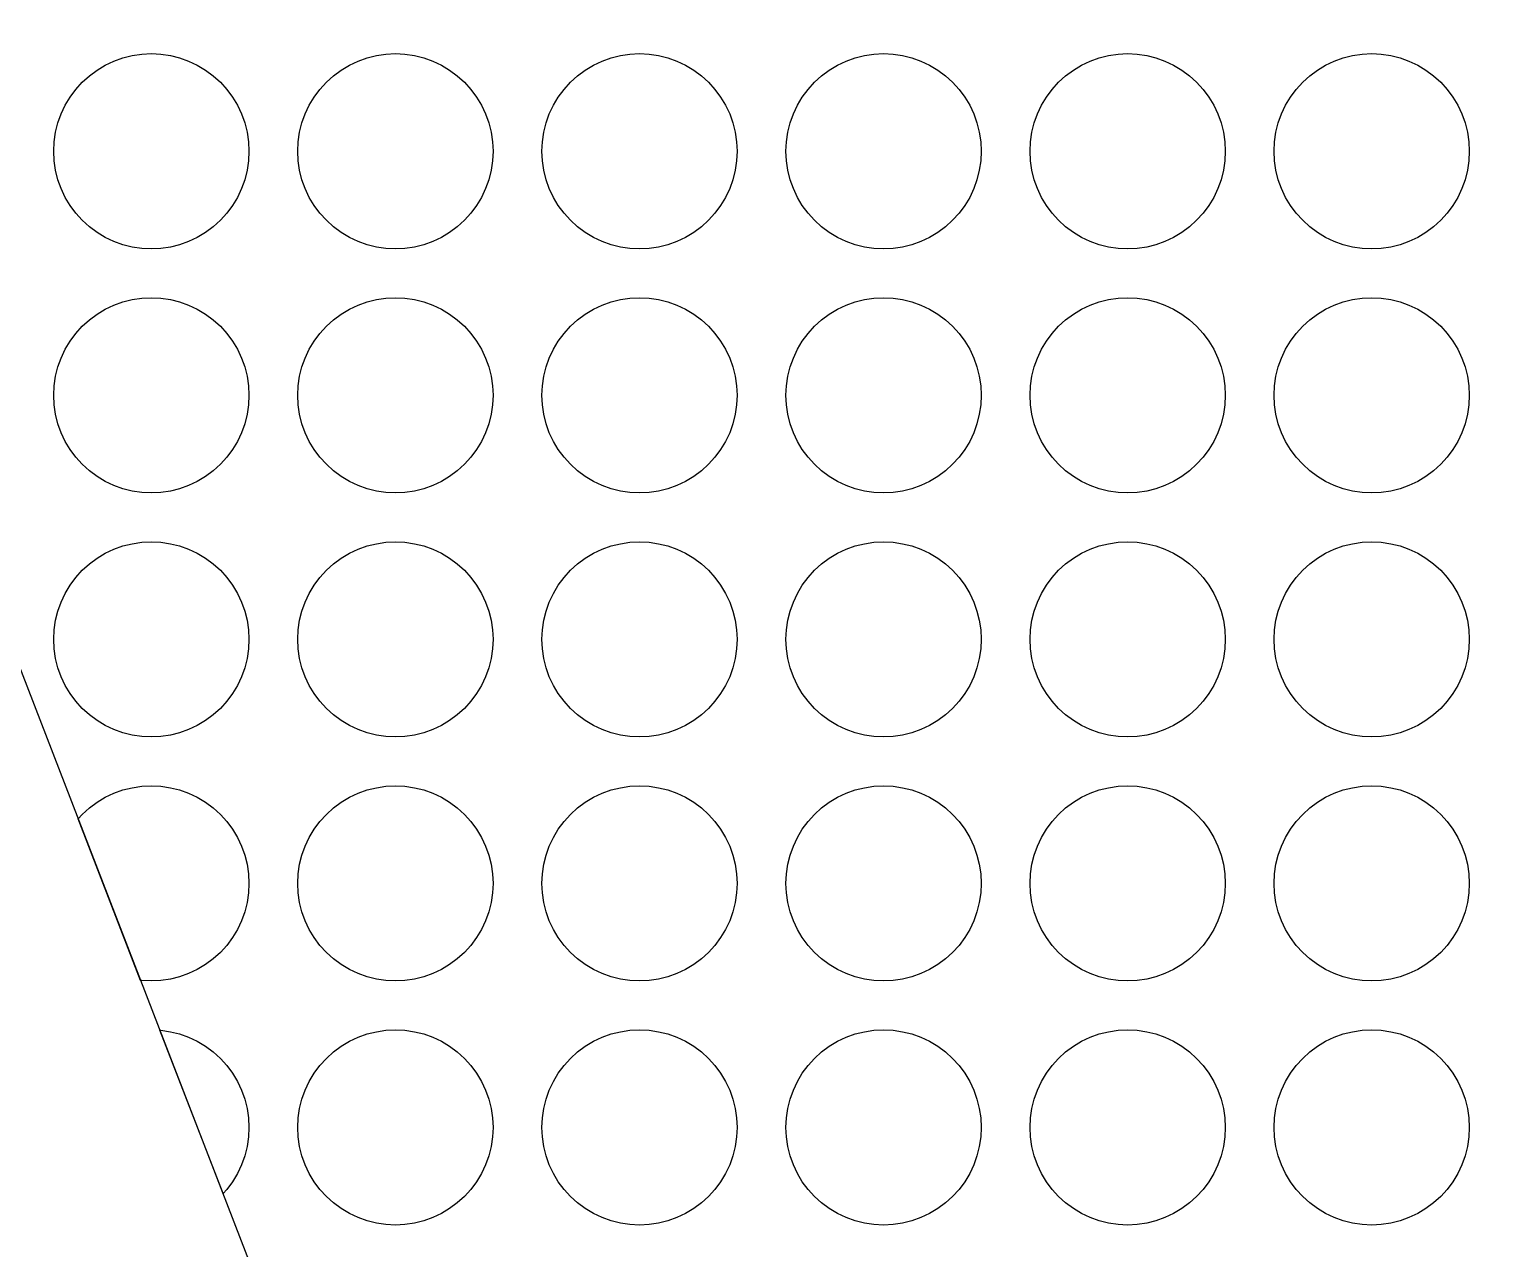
# Model space of a CAD drawing. Header units: millimetres. Extents: x -41 to 93, y -13 to 82.
# Drawn here: x 48.07 to 63.07, y -1.54 to 10.95 of the extents above; entities that cross this region are included whole.
import ezdxf

# ---------------------------------------------------------------- set-up
doc = ezdxf.new("R2010")
doc.units = ezdxf.units.MM
doc.layers.add('background', color=7, linetype='Continuous')
doc.layers.add('outline_2', color=3, linetype='Continuous')

msp = doc.modelspace()

# ---------------------------------------------------------------- linework, layer by layer
at = {"layer": 'background'}
for points in [[(50.319, 9.698), (50.314, 9.6), (50.3, 9.503), (50.276, 9.407), (50.243, 9.315), (50.201, 9.226), (50.15, 9.142), (50.092, 9.063), (50.026, 8.991), (49.953, 8.925), (49.874, 8.866), (49.79, 8.816), (49.701, 8.774), (49.609, 8.741), (49.514, 8.717), (49.417, 8.702), (49.319, 8.698), (49.221, 8.702), (49.124, 8.717), (49.028, 8.741), (48.936, 8.774), (48.847, 8.816), (48.763, 8.866), (48.684, 8.925), (48.612, 8.991), (48.546, 9.063), (48.487, 9.142), (48.437, 9.226), (48.395, 9.315), (48.362, 9.407), (48.338, 9.503), (48.324, 9.6), (48.319, 9.698), (48.324, 9.796), (48.338, 9.893), (48.362, 9.988), (48.395, 10.08), (48.437, 10.169), (48.487, 10.253), (48.546, 10.332), (48.612, 10.405), (48.684, 10.471), (48.763, 10.529), (48.847, 10.58), (48.936, 10.621), (49.028, 10.655), (49.124, 10.678), (49.221, 10.693), (49.319, 10.698), (49.417, 10.693), (49.514, 10.678), (49.609, 10.655), (49.701, 10.621), (49.79, 10.58), (49.874, 10.529), (49.953, 10.471), (50.026, 10.405), (50.092, 10.332), (50.15, 10.253), (50.201, 10.169), (50.243, 10.08), (50.276, 9.988), (50.3, 9.893), (50.314, 9.796)], [(52.819, 9.698), (52.814, 9.6), (52.8, 9.503), (52.776, 9.407), (52.743, 9.315), (52.701, 9.226), (52.65, 9.142), (52.592, 9.063), (52.526, 8.991), (52.453, 8.925), (52.374, 8.866), (52.29, 8.816), (52.201, 8.774), (52.109, 8.741), (52.014, 8.717), (51.917, 8.702), (51.819, 8.698), (51.721, 8.702), (51.624, 8.717), (51.528, 8.741), (51.436, 8.774), (51.347, 8.816), (51.263, 8.866), (51.184, 8.925), (51.112, 8.991), (51.046, 9.063), (50.987, 9.142), (50.937, 9.226), (50.895, 9.315), (50.862, 9.407), (50.838, 9.503), (50.824, 9.6), (50.819, 9.698), (50.824, 9.796), (50.838, 9.893), (50.862, 9.988), (50.895, 10.08), (50.937, 10.169), (50.987, 10.253), (51.046, 10.332), (51.112, 10.405), (51.184, 10.471), (51.263, 10.529), (51.347, 10.58), (51.436, 10.621), (51.528, 10.655), (51.624, 10.678), (51.721, 10.693), (51.819, 10.698), (51.917, 10.693), (52.014, 10.678), (52.109, 10.655), (52.201, 10.621), (52.29, 10.58), (52.374, 10.529), (52.453, 10.471), (52.526, 10.405), (52.592, 10.332), (52.65, 10.253), (52.701, 10.169), (52.743, 10.08), (52.776, 9.988), (52.8, 9.893), (52.814, 9.796)], [(55.319, 9.698), (55.314, 9.6), (55.3, 9.503), (55.276, 9.407), (55.243, 9.315), (55.201, 9.226), (55.15, 9.142), (55.092, 9.063), (55.026, 8.991), (54.953, 8.925), (54.874, 8.866), (54.79, 8.816), (54.701, 8.774), (54.609, 8.741), (54.514, 8.717), (54.417, 8.702), (54.319, 8.698), (54.221, 8.702), (54.124, 8.717), (54.028, 8.741), (53.936, 8.774), (53.847, 8.816), (53.763, 8.866), (53.684, 8.925), (53.612, 8.991), (53.546, 9.063), (53.487, 9.142), (53.437, 9.226), (53.395, 9.315), (53.362, 9.407), (53.338, 9.503), (53.324, 9.6), (53.319, 9.698), (53.324, 9.796), (53.338, 9.893), (53.362, 9.988), (53.395, 10.08), (53.437, 10.169), (53.487, 10.253), (53.546, 10.332), (53.612, 10.405), (53.684, 10.471), (53.763, 10.529), (53.847, 10.58), (53.936, 10.621), (54.028, 10.655), (54.124, 10.678), (54.221, 10.693), (54.319, 10.698), (54.417, 10.693), (54.514, 10.678), (54.609, 10.655), (54.701, 10.621), (54.79, 10.58), (54.874, 10.529), (54.953, 10.471), (55.026, 10.405), (55.092, 10.332), (55.15, 10.253), (55.201, 10.169), (55.243, 10.08), (55.276, 9.988), (55.3, 9.893), (55.314, 9.796)], [(57.819, 9.698), (57.814, 9.6), (57.8, 9.503), (57.776, 9.407), (57.743, 9.315), (57.701, 9.226), (57.65, 9.142), (57.592, 9.063), (57.526, 8.991), (57.453, 8.925), (57.374, 8.866), (57.29, 8.816), (57.201, 8.774), (57.109, 8.741), (57.014, 8.717), (56.917, 8.702), (56.819, 8.698), (56.721, 8.702), (56.624, 8.717), (56.528, 8.741), (56.436, 8.774), (56.347, 8.816), (56.263, 8.866), (56.184, 8.925), (56.112, 8.991), (56.046, 9.063), (55.987, 9.142), (55.937, 9.226), (55.895, 9.315), (55.862, 9.407), (55.838, 9.503), (55.824, 9.6), (55.819, 9.698), (55.824, 9.796), (55.838, 9.893), (55.862, 9.988), (55.895, 10.08), (55.937, 10.169), (55.987, 10.253), (56.046, 10.332), (56.112, 10.405), (56.184, 10.471), (56.263, 10.529), (56.347, 10.58), (56.436, 10.621), (56.528, 10.655), (56.624, 10.678), (56.721, 10.693), (56.819, 10.698), (56.917, 10.693), (57.014, 10.678), (57.109, 10.655), (57.201, 10.621), (57.29, 10.58), (57.374, 10.529), (57.453, 10.471), (57.526, 10.405), (57.592, 10.332), (57.65, 10.253), (57.701, 10.169), (57.743, 10.08), (57.776, 9.988), (57.8, 9.893), (57.814, 9.796)], [(60.319, 9.698), (60.314, 9.6), (60.3, 9.503), (60.276, 9.407), (60.243, 9.315), (60.201, 9.226), (60.15, 9.142), (60.092, 9.063), (60.026, 8.991), (59.953, 8.925), (59.874, 8.866), (59.79, 8.816), (59.701, 8.774), (59.609, 8.741), (59.514, 8.717), (59.417, 8.702), (59.319, 8.698), (59.221, 8.702), (59.124, 8.717), (59.028, 8.741), (58.936, 8.774), (58.847, 8.816), (58.763, 8.866), (58.684, 8.925), (58.612, 8.991), (58.546, 9.063), (58.487, 9.142), (58.437, 9.226), (58.395, 9.315), (58.362, 9.407), (58.338, 9.503), (58.324, 9.6), (58.319, 9.698), (58.324, 9.796), (58.338, 9.893), (58.362, 9.988), (58.395, 10.08), (58.437, 10.169), (58.487, 10.253), (58.546, 10.332), (58.612, 10.405), (58.684, 10.471), (58.763, 10.529), (58.847, 10.58), (58.936, 10.621), (59.028, 10.655), (59.124, 10.678), (59.221, 10.693), (59.319, 10.698), (59.417, 10.693), (59.514, 10.678), (59.609, 10.655), (59.701, 10.621), (59.79, 10.58), (59.874, 10.529), (59.953, 10.471), (60.026, 10.405), (60.092, 10.332), (60.15, 10.253), (60.201, 10.169), (60.243, 10.08), (60.276, 9.988), (60.3, 9.893), (60.314, 9.796)], [(62.819, 9.698), (62.814, 9.6), (62.8, 9.503), (62.776, 9.407), (62.743, 9.315), (62.701, 9.226), (62.65, 9.142), (62.592, 9.063), (62.526, 8.991), (62.453, 8.925), (62.374, 8.866), (62.29, 8.816), (62.201, 8.774), (62.109, 8.741), (62.014, 8.717), (61.917, 8.702), (61.819, 8.698), (61.721, 8.702), (61.624, 8.717), (61.528, 8.741), (61.436, 8.774), (61.347, 8.816), (61.263, 8.866), (61.184, 8.925), (61.112, 8.991), (61.046, 9.063), (60.987, 9.142), (60.937, 9.226), (60.895, 9.315), (60.862, 9.407), (60.838, 9.503), (60.824, 9.6), (60.819, 9.698), (60.824, 9.796), (60.838, 9.893), (60.862, 9.988), (60.895, 10.08), (60.937, 10.169), (60.987, 10.253), (61.046, 10.332), (61.112, 10.405), (61.184, 10.471), (61.263, 10.529), (61.347, 10.58), (61.436, 10.621), (61.528, 10.655), (61.624, 10.678), (61.721, 10.693), (61.819, 10.698), (61.917, 10.693), (62.014, 10.678), (62.109, 10.655), (62.201, 10.621), (62.29, 10.58), (62.374, 10.529), (62.453, 10.471), (62.526, 10.405), (62.592, 10.332), (62.65, 10.253), (62.701, 10.169), (62.743, 10.08), (62.776, 9.988), (62.8, 9.893), (62.814, 9.796)], [(50.319, 7.198), (50.314, 7.1), (50.3, 7.003), (50.276, 6.907), (50.243, 6.815), (50.201, 6.726), (50.15, 6.642), (50.092, 6.563), (50.026, 6.491), (49.953, 6.425), (49.874, 6.366), (49.79, 6.316), (49.701, 6.274), (49.609, 6.241), (49.514, 6.217), (49.417, 6.202), (49.319, 6.198), (49.221, 6.202), (49.124, 6.217), (49.028, 6.241), (48.936, 6.274), (48.847, 6.316), (48.763, 6.366), (48.684, 6.425), (48.612, 6.491), (48.546, 6.563), (48.487, 6.642), (48.437, 6.726), (48.395, 6.815), (48.362, 6.907), (48.338, 7.003), (48.324, 7.1), (48.319, 7.198), (48.324, 7.296), (48.338, 7.393), (48.362, 7.488), (48.395, 7.58), (48.437, 7.669), (48.487, 7.753), (48.546, 7.832), (48.612, 7.905), (48.684, 7.971), (48.763, 8.029), (48.847, 8.08), (48.936, 8.121), (49.028, 8.155), (49.124, 8.178), (49.221, 8.193), (49.319, 8.198), (49.417, 8.193), (49.514, 8.178), (49.609, 8.155), (49.701, 8.121), (49.79, 8.08), (49.874, 8.029), (49.953, 7.971), (50.026, 7.905), (50.092, 7.832), (50.15, 7.753), (50.201, 7.669), (50.243, 7.58), (50.276, 7.488), (50.3, 7.393), (50.314, 7.296)], [(52.819, 7.198), (52.814, 7.1), (52.8, 7.003), (52.776, 6.907), (52.743, 6.815), (52.701, 6.726), (52.65, 6.642), (52.592, 6.563), (52.526, 6.491), (52.453, 6.425), (52.374, 6.366), (52.29, 6.316), (52.201, 6.274), (52.109, 6.241), (52.014, 6.217), (51.917, 6.202), (51.819, 6.198), (51.721, 6.202), (51.624, 6.217), (51.528, 6.241), (51.436, 6.274), (51.347, 6.316), (51.263, 6.366), (51.184, 6.425), (51.112, 6.491), (51.046, 6.563), (50.987, 6.642), (50.937, 6.726), (50.895, 6.815), (50.862, 6.907), (50.838, 7.003), (50.824, 7.1), (50.819, 7.198), (50.824, 7.296), (50.838, 7.393), (50.862, 7.488), (50.895, 7.58), (50.937, 7.669), (50.987, 7.753), (51.046, 7.832), (51.112, 7.905), (51.184, 7.971), (51.263, 8.029), (51.347, 8.08), (51.436, 8.121), (51.528, 8.155), (51.624, 8.178), (51.721, 8.193), (51.819, 8.198), (51.917, 8.193), (52.014, 8.178), (52.109, 8.155), (52.201, 8.121), (52.29, 8.08), (52.374, 8.029), (52.453, 7.971), (52.526, 7.905), (52.592, 7.832), (52.65, 7.753), (52.701, 7.669), (52.743, 7.58), (52.776, 7.488), (52.8, 7.393), (52.814, 7.296)], [(55.319, 7.198), (55.314, 7.1), (55.3, 7.003), (55.276, 6.907), (55.243, 6.815), (55.201, 6.726), (55.15, 6.642), (55.092, 6.563), (55.026, 6.491), (54.953, 6.425), (54.874, 6.366), (54.79, 6.316), (54.701, 6.274), (54.609, 6.241), (54.514, 6.217), (54.417, 6.202), (54.319, 6.198), (54.221, 6.202), (54.124, 6.217), (54.028, 6.241), (53.936, 6.274), (53.847, 6.316), (53.763, 6.366), (53.684, 6.425), (53.612, 6.491), (53.546, 6.563), (53.487, 6.642), (53.437, 6.726), (53.395, 6.815), (53.362, 6.907), (53.338, 7.003), (53.324, 7.1), (53.319, 7.198), (53.324, 7.296), (53.338, 7.393), (53.362, 7.488), (53.395, 7.58), (53.437, 7.669), (53.487, 7.753), (53.546, 7.832), (53.612, 7.905), (53.684, 7.971), (53.763, 8.029), (53.847, 8.08), (53.936, 8.121), (54.028, 8.155), (54.124, 8.178), (54.221, 8.193), (54.319, 8.198), (54.417, 8.193), (54.514, 8.178), (54.609, 8.155), (54.701, 8.121), (54.79, 8.08), (54.874, 8.029), (54.953, 7.971), (55.026, 7.905), (55.092, 7.832), (55.15, 7.753), (55.201, 7.669), (55.243, 7.58), (55.276, 7.488), (55.3, 7.393), (55.314, 7.296)], [(57.819, 7.198), (57.814, 7.1), (57.8, 7.003), (57.776, 6.907), (57.743, 6.815), (57.701, 6.726), (57.65, 6.642), (57.592, 6.563), (57.526, 6.491), (57.453, 6.425), (57.374, 6.366), (57.29, 6.316), (57.201, 6.274), (57.109, 6.241), (57.014, 6.217), (56.917, 6.202), (56.819, 6.198), (56.721, 6.202), (56.624, 6.217), (56.528, 6.241), (56.436, 6.274), (56.347, 6.316), (56.263, 6.366), (56.184, 6.425), (56.112, 6.491), (56.046, 6.563), (55.987, 6.642), (55.937, 6.726), (55.895, 6.815), (55.862, 6.907), (55.838, 7.003), (55.824, 7.1), (55.819, 7.198), (55.824, 7.296), (55.838, 7.393), (55.862, 7.488), (55.895, 7.58), (55.937, 7.669), (55.987, 7.753), (56.046, 7.832), (56.112, 7.905), (56.184, 7.971), (56.263, 8.029), (56.347, 8.08), (56.436, 8.121), (56.528, 8.155), (56.624, 8.178), (56.721, 8.193), (56.819, 8.198), (56.917, 8.193), (57.014, 8.178), (57.109, 8.155), (57.201, 8.121), (57.29, 8.08), (57.374, 8.029), (57.453, 7.971), (57.526, 7.905), (57.592, 7.832), (57.65, 7.753), (57.701, 7.669), (57.743, 7.58), (57.776, 7.488), (57.8, 7.393), (57.814, 7.296)], [(60.319, 7.198), (60.314, 7.1), (60.3, 7.003), (60.276, 6.907), (60.243, 6.815), (60.201, 6.726), (60.15, 6.642), (60.092, 6.563), (60.026, 6.491), (59.953, 6.425), (59.874, 6.366), (59.79, 6.316), (59.701, 6.274), (59.609, 6.241), (59.514, 6.217), (59.417, 6.202), (59.319, 6.198), (59.221, 6.202), (59.124, 6.217), (59.028, 6.241), (58.936, 6.274), (58.847, 6.316), (58.763, 6.366), (58.684, 6.425), (58.612, 6.491), (58.546, 6.563), (58.487, 6.642), (58.437, 6.726), (58.395, 6.815), (58.362, 6.907), (58.338, 7.003), (58.324, 7.1), (58.319, 7.198), (58.324, 7.296), (58.338, 7.393), (58.362, 7.488), (58.395, 7.58), (58.437, 7.669), (58.487, 7.753), (58.546, 7.832), (58.612, 7.905), (58.684, 7.971), (58.763, 8.029), (58.847, 8.08), (58.936, 8.121), (59.028, 8.155), (59.124, 8.178), (59.221, 8.193), (59.319, 8.198), (59.417, 8.193), (59.514, 8.178), (59.609, 8.155), (59.701, 8.121), (59.79, 8.08), (59.874, 8.029), (59.953, 7.971), (60.026, 7.905), (60.092, 7.832), (60.15, 7.753), (60.201, 7.669), (60.243, 7.58), (60.276, 7.488), (60.3, 7.393), (60.314, 7.296)], [(62.819, 7.198), (62.814, 7.1), (62.8, 7.003), (62.776, 6.907), (62.743, 6.815), (62.701, 6.726), (62.65, 6.642), (62.592, 6.563), (62.526, 6.491), (62.453, 6.425), (62.374, 6.366), (62.29, 6.316), (62.201, 6.274), (62.109, 6.241), (62.014, 6.217), (61.917, 6.202), (61.819, 6.198), (61.721, 6.202), (61.624, 6.217), (61.528, 6.241), (61.436, 6.274), (61.347, 6.316), (61.263, 6.366), (61.184, 6.425), (61.112, 6.491), (61.046, 6.563), (60.987, 6.642), (60.937, 6.726), (60.895, 6.815), (60.862, 6.907), (60.838, 7.003), (60.824, 7.1), (60.819, 7.198), (60.824, 7.296), (60.838, 7.393), (60.862, 7.488), (60.895, 7.58), (60.937, 7.669), (60.987, 7.753), (61.046, 7.832), (61.112, 7.905), (61.184, 7.971), (61.263, 8.029), (61.347, 8.08), (61.436, 8.121), (61.528, 8.155), (61.624, 8.178), (61.721, 8.193), (61.819, 8.198), (61.917, 8.193), (62.014, 8.178), (62.109, 8.155), (62.201, 8.121), (62.29, 8.08), (62.374, 8.029), (62.453, 7.971), (62.526, 7.905), (62.592, 7.832), (62.65, 7.753), (62.701, 7.669), (62.743, 7.58), (62.776, 7.488), (62.8, 7.393), (62.814, 7.296)], [(50.319, 4.698), (50.314, 4.6), (50.3, 4.503), (50.276, 4.407), (50.243, 4.315), (50.201, 4.226), (50.15, 4.142), (50.092, 4.063), (50.026, 3.991), (49.953, 3.925), (49.874, 3.866), (49.79, 3.816), (49.701, 3.774), (49.609, 3.741), (49.514, 3.717), (49.417, 3.702), (49.319, 3.698), (49.221, 3.702), (49.124, 3.717), (49.028, 3.741), (48.936, 3.774), (48.847, 3.816), (48.763, 3.866), (48.684, 3.925), (48.612, 3.991), (48.546, 4.063), (48.487, 4.142), (48.437, 4.226), (48.395, 4.315), (48.362, 4.407), (48.338, 4.503), (48.324, 4.6), (48.319, 4.698), (48.324, 4.796), (48.338, 4.893), (48.362, 4.988), (48.395, 5.08), (48.437, 5.169), (48.487, 5.253), (48.546, 5.332), (48.612, 5.405), (48.684, 5.471), (48.763, 5.529), (48.847, 5.58), (48.936, 5.621), (49.028, 5.655), (49.124, 5.678), (49.221, 5.693), (49.319, 5.698), (49.417, 5.693), (49.514, 5.678), (49.609, 5.655), (49.701, 5.621), (49.79, 5.58), (49.874, 5.529), (49.953, 5.471), (50.026, 5.405), (50.092, 5.332), (50.15, 5.253), (50.201, 5.169), (50.243, 5.08), (50.276, 4.988), (50.3, 4.893), (50.314, 4.796)], [(52.819, 4.698), (52.814, 4.6), (52.8, 4.503), (52.776, 4.407), (52.743, 4.315), (52.701, 4.226), (52.65, 4.142), (52.592, 4.063), (52.526, 3.991), (52.453, 3.925), (52.374, 3.866), (52.29, 3.816), (52.201, 3.774), (52.109, 3.741), (52.014, 3.717), (51.917, 3.702), (51.819, 3.698), (51.721, 3.702), (51.624, 3.717), (51.528, 3.741), (51.436, 3.774), (51.347, 3.816), (51.263, 3.866), (51.184, 3.925), (51.112, 3.991), (51.046, 4.063), (50.987, 4.142), (50.937, 4.226), (50.895, 4.315), (50.862, 4.407), (50.838, 4.503), (50.824, 4.6), (50.819, 4.698), (50.824, 4.796), (50.838, 4.893), (50.862, 4.988), (50.895, 5.08), (50.937, 5.169), (50.987, 5.253), (51.046, 5.332), (51.112, 5.405), (51.184, 5.471), (51.263, 5.529), (51.347, 5.58), (51.436, 5.621), (51.528, 5.655), (51.624, 5.678), (51.721, 5.693), (51.819, 5.698), (51.917, 5.693), (52.014, 5.678), (52.109, 5.655), (52.201, 5.621), (52.29, 5.58), (52.374, 5.529), (52.453, 5.471), (52.526, 5.405), (52.592, 5.332), (52.65, 5.253), (52.701, 5.169), (52.743, 5.08), (52.776, 4.988), (52.8, 4.893), (52.814, 4.796)], [(55.319, 4.698), (55.314, 4.6), (55.3, 4.503), (55.276, 4.407), (55.243, 4.315), (55.201, 4.226), (55.15, 4.142), (55.092, 4.063), (55.026, 3.991), (54.953, 3.925), (54.874, 3.866), (54.79, 3.816), (54.701, 3.774), (54.609, 3.741), (54.514, 3.717), (54.417, 3.702), (54.319, 3.698), (54.221, 3.702), (54.124, 3.717), (54.028, 3.741), (53.936, 3.774), (53.847, 3.816), (53.763, 3.866), (53.684, 3.925), (53.612, 3.991), (53.546, 4.063), (53.487, 4.142), (53.437, 4.226), (53.395, 4.315), (53.362, 4.407), (53.338, 4.503), (53.324, 4.6), (53.319, 4.698), (53.324, 4.796), (53.338, 4.893), (53.362, 4.988), (53.395, 5.08), (53.437, 5.169), (53.487, 5.253), (53.546, 5.332), (53.612, 5.405), (53.684, 5.471), (53.763, 5.529), (53.847, 5.58), (53.936, 5.621), (54.028, 5.655), (54.124, 5.678), (54.221, 5.693), (54.319, 5.698), (54.417, 5.693), (54.514, 5.678), (54.609, 5.655), (54.701, 5.621), (54.79, 5.58), (54.874, 5.529), (54.953, 5.471), (55.026, 5.405), (55.092, 5.332), (55.15, 5.253), (55.201, 5.169), (55.243, 5.08), (55.276, 4.988), (55.3, 4.893), (55.314, 4.796)], [(57.819, 4.698), (57.814, 4.6), (57.8, 4.503), (57.776, 4.407), (57.743, 4.315), (57.701, 4.226), (57.65, 4.142), (57.592, 4.063), (57.526, 3.991), (57.453, 3.925), (57.374, 3.866), (57.29, 3.816), (57.201, 3.774), (57.109, 3.741), (57.014, 3.717), (56.917, 3.702), (56.819, 3.698), (56.721, 3.702), (56.624, 3.717), (56.528, 3.741), (56.436, 3.774), (56.347, 3.816), (56.263, 3.866), (56.184, 3.925), (56.112, 3.991), (56.046, 4.063), (55.987, 4.142), (55.937, 4.226), (55.895, 4.315), (55.862, 4.407), (55.838, 4.503), (55.824, 4.6), (55.819, 4.698), (55.824, 4.796), (55.838, 4.893), (55.862, 4.988), (55.895, 5.08), (55.937, 5.169), (55.987, 5.253), (56.046, 5.332), (56.112, 5.405), (56.184, 5.471), (56.263, 5.529), (56.347, 5.58), (56.436, 5.621), (56.528, 5.655), (56.624, 5.678), (56.721, 5.693), (56.819, 5.698), (56.917, 5.693), (57.014, 5.678), (57.109, 5.655), (57.201, 5.621), (57.29, 5.58), (57.374, 5.529), (57.453, 5.471), (57.526, 5.405), (57.592, 5.332), (57.65, 5.253), (57.701, 5.169), (57.743, 5.08), (57.776, 4.988), (57.8, 4.893), (57.814, 4.796)], [(60.319, 4.698), (60.314, 4.6), (60.3, 4.503), (60.276, 4.407), (60.243, 4.315), (60.201, 4.226), (60.15, 4.142), (60.092, 4.063), (60.026, 3.991), (59.953, 3.925), (59.874, 3.866), (59.79, 3.816), (59.701, 3.774), (59.609, 3.741), (59.514, 3.717), (59.417, 3.702), (59.319, 3.698), (59.221, 3.702), (59.124, 3.717), (59.028, 3.741), (58.936, 3.774), (58.847, 3.816), (58.763, 3.866), (58.684, 3.925), (58.612, 3.991), (58.546, 4.063), (58.487, 4.142), (58.437, 4.226), (58.395, 4.315), (58.362, 4.407), (58.338, 4.503), (58.324, 4.6), (58.319, 4.698), (58.324, 4.796), (58.338, 4.893), (58.362, 4.988), (58.395, 5.08), (58.437, 5.169), (58.487, 5.253), (58.546, 5.332), (58.612, 5.405), (58.684, 5.471), (58.763, 5.529), (58.847, 5.58), (58.936, 5.621), (59.028, 5.655), (59.124, 5.678), (59.221, 5.693), (59.319, 5.698), (59.417, 5.693), (59.514, 5.678), (59.609, 5.655), (59.701, 5.621), (59.79, 5.58), (59.874, 5.529), (59.953, 5.471), (60.026, 5.405), (60.092, 5.332), (60.15, 5.253), (60.201, 5.169), (60.243, 5.08), (60.276, 4.988), (60.3, 4.893), (60.314, 4.796)], [(62.819, 4.698), (62.814, 4.6), (62.8, 4.503), (62.776, 4.407), (62.743, 4.315), (62.701, 4.226), (62.65, 4.142), (62.592, 4.063), (62.526, 3.991), (62.453, 3.925), (62.374, 3.866), (62.29, 3.816), (62.201, 3.774), (62.109, 3.741), (62.014, 3.717), (61.917, 3.702), (61.819, 3.698), (61.721, 3.702), (61.624, 3.717), (61.528, 3.741), (61.436, 3.774), (61.347, 3.816), (61.263, 3.866), (61.184, 3.925), (61.112, 3.991), (61.046, 4.063), (60.987, 4.142), (60.937, 4.226), (60.895, 4.315), (60.862, 4.407), (60.838, 4.503), (60.824, 4.6), (60.819, 4.698), (60.824, 4.796), (60.838, 4.893), (60.862, 4.988), (60.895, 5.08), (60.937, 5.169), (60.987, 5.253), (61.046, 5.332), (61.112, 5.405), (61.184, 5.471), (61.263, 5.529), (61.347, 5.58), (61.436, 5.621), (61.528, 5.655), (61.624, 5.678), (61.721, 5.693), (61.819, 5.698), (61.917, 5.693), (62.014, 5.678), (62.109, 5.655), (62.201, 5.621), (62.29, 5.58), (62.374, 5.529), (62.453, 5.471), (62.526, 5.405), (62.592, 5.332), (62.65, 5.253), (62.701, 5.169), (62.743, 5.08), (62.776, 4.988), (62.8, 4.893), (62.814, 4.796)], [(48.57, 2.859), (48.612, 2.905), (48.684, 2.971), (48.763, 3.029), (48.847, 3.08), (48.936, 3.121), (49.028, 3.155), (49.124, 3.178), (49.221, 3.193), (49.319, 3.198), (49.417, 3.193), (49.514, 3.178), (49.609, 3.155), (49.701, 3.121), (49.79, 3.08), (49.874, 3.029), (49.953, 2.971), (50.026, 2.905), (50.092, 2.832), (50.15, 2.753), (50.201, 2.669), (50.243, 2.58), (50.276, 2.488), (50.3, 2.393), (50.314, 2.296), (50.319, 2.198), (50.314, 2.1), (50.3, 2.003), (50.276, 1.907), (50.243, 1.815), (50.201, 1.726), (50.15, 1.642), (50.092, 1.563), (50.026, 1.491), (49.953, 1.425), (49.874, 1.366), (49.79, 1.316), (49.701, 1.274), (49.609, 1.241), (49.514, 1.217), (49.417, 1.202), (49.319, 1.198), (49.221, 1.202), (49.209, 1.204)], [(52.819, 2.198), (52.814, 2.1), (52.8, 2.003), (52.776, 1.907), (52.743, 1.815), (52.701, 1.726), (52.65, 1.642), (52.592, 1.563), (52.526, 1.491), (52.453, 1.425), (52.374, 1.366), (52.29, 1.316), (52.201, 1.274), (52.109, 1.241), (52.014, 1.217), (51.917, 1.202), (51.819, 1.198), (51.721, 1.202), (51.624, 1.217), (51.528, 1.241), (51.436, 1.274), (51.347, 1.316), (51.263, 1.366), (51.184, 1.425), (51.112, 1.491), (51.046, 1.563), (50.987, 1.642), (50.937, 1.726), (50.895, 1.815), (50.862, 1.907), (50.838, 2.003), (50.824, 2.1), (50.819, 2.198), (50.824, 2.296), (50.838, 2.393), (50.862, 2.488), (50.895, 2.58), (50.937, 2.669), (50.987, 2.753), (51.046, 2.832), (51.112, 2.905), (51.184, 2.971), (51.263, 3.029), (51.347, 3.08), (51.436, 3.121), (51.528, 3.155), (51.624, 3.178), (51.721, 3.193), (51.819, 3.198), (51.917, 3.193), (52.014, 3.178), (52.109, 3.155), (52.201, 3.121), (52.29, 3.08), (52.374, 3.029), (52.453, 2.971), (52.526, 2.905), (52.592, 2.832), (52.65, 2.753), (52.701, 2.669), (52.743, 2.58), (52.776, 2.488), (52.8, 2.393), (52.814, 2.296)], [(55.319, 2.198), (55.314, 2.1), (55.3, 2.003), (55.276, 1.907), (55.243, 1.815), (55.201, 1.726), (55.15, 1.642), (55.092, 1.563), (55.026, 1.491), (54.953, 1.425), (54.874, 1.366), (54.79, 1.316), (54.701, 1.274), (54.609, 1.241), (54.514, 1.217), (54.417, 1.202), (54.319, 1.198), (54.221, 1.202), (54.124, 1.217), (54.028, 1.241), (53.936, 1.274), (53.847, 1.316), (53.763, 1.366), (53.684, 1.425), (53.612, 1.491), (53.546, 1.563), (53.487, 1.642), (53.437, 1.726), (53.395, 1.815), (53.362, 1.907), (53.338, 2.003), (53.324, 2.1), (53.319, 2.198), (53.324, 2.296), (53.338, 2.393), (53.362, 2.488), (53.395, 2.58), (53.437, 2.669), (53.487, 2.753), (53.546, 2.832), (53.612, 2.905), (53.684, 2.971), (53.763, 3.029), (53.847, 3.08), (53.936, 3.121), (54.028, 3.155), (54.124, 3.178), (54.221, 3.193), (54.319, 3.198), (54.417, 3.193), (54.514, 3.178), (54.609, 3.155), (54.701, 3.121), (54.79, 3.08), (54.874, 3.029), (54.953, 2.971), (55.026, 2.905), (55.092, 2.832), (55.15, 2.753), (55.201, 2.669), (55.243, 2.58), (55.276, 2.488), (55.3, 2.393), (55.314, 2.296)], [(57.819, 2.198), (57.814, 2.1), (57.8, 2.003), (57.776, 1.907), (57.743, 1.815), (57.701, 1.726), (57.65, 1.642), (57.592, 1.563), (57.526, 1.491), (57.453, 1.425), (57.374, 1.366), (57.29, 1.316), (57.201, 1.274), (57.109, 1.241), (57.014, 1.217), (56.917, 1.202), (56.819, 1.198), (56.721, 1.202), (56.624, 1.217), (56.528, 1.241), (56.436, 1.274), (56.347, 1.316), (56.263, 1.366), (56.184, 1.425), (56.112, 1.491), (56.046, 1.563), (55.987, 1.642), (55.937, 1.726), (55.895, 1.815), (55.862, 1.907), (55.838, 2.003), (55.824, 2.1), (55.819, 2.198), (55.824, 2.296), (55.838, 2.393), (55.862, 2.488), (55.895, 2.58), (55.937, 2.669), (55.987, 2.753), (56.046, 2.832), (56.112, 2.905), (56.184, 2.971), (56.263, 3.029), (56.347, 3.08), (56.436, 3.121), (56.528, 3.155), (56.624, 3.178), (56.721, 3.193), (56.819, 3.198), (56.917, 3.193), (57.014, 3.178), (57.109, 3.155), (57.201, 3.121), (57.29, 3.08), (57.374, 3.029), (57.453, 2.971), (57.526, 2.905), (57.592, 2.832), (57.65, 2.753), (57.701, 2.669), (57.743, 2.58), (57.776, 2.488), (57.8, 2.393), (57.814, 2.296)], [(60.319, 2.198), (60.314, 2.1), (60.3, 2.003), (60.276, 1.907), (60.243, 1.815), (60.201, 1.726), (60.15, 1.642), (60.092, 1.563), (60.026, 1.491), (59.953, 1.425), (59.874, 1.366), (59.79, 1.316), (59.701, 1.274), (59.609, 1.241), (59.514, 1.217), (59.417, 1.202), (59.319, 1.198), (59.221, 1.202), (59.124, 1.217), (59.028, 1.241), (58.936, 1.274), (58.847, 1.316), (58.763, 1.366), (58.684, 1.425), (58.612, 1.491), (58.546, 1.563), (58.487, 1.642), (58.437, 1.726), (58.395, 1.815), (58.362, 1.907), (58.338, 2.003), (58.324, 2.1), (58.319, 2.198), (58.324, 2.296), (58.338, 2.393), (58.362, 2.488), (58.395, 2.58), (58.437, 2.669), (58.487, 2.753), (58.546, 2.832), (58.612, 2.905), (58.684, 2.971), (58.763, 3.029), (58.847, 3.08), (58.936, 3.121), (59.028, 3.155), (59.124, 3.178), (59.221, 3.193), (59.319, 3.198), (59.417, 3.193), (59.514, 3.178), (59.609, 3.155), (59.701, 3.121), (59.79, 3.08), (59.874, 3.029), (59.953, 2.971), (60.026, 2.905), (60.092, 2.832), (60.15, 2.753), (60.201, 2.669), (60.243, 2.58), (60.276, 2.488), (60.3, 2.393), (60.314, 2.296)], [(62.819, 2.198), (62.814, 2.1), (62.8, 2.003), (62.776, 1.907), (62.743, 1.815), (62.701, 1.726), (62.65, 1.642), (62.592, 1.563), (62.526, 1.491), (62.453, 1.425), (62.374, 1.366), (62.29, 1.316), (62.201, 1.274), (62.109, 1.241), (62.014, 1.217), (61.917, 1.202), (61.819, 1.198), (61.721, 1.202), (61.624, 1.217), (61.528, 1.241), (61.436, 1.274), (61.347, 1.316), (61.263, 1.366), (61.184, 1.425), (61.112, 1.491), (61.046, 1.563), (60.987, 1.642), (60.937, 1.726), (60.895, 1.815), (60.862, 1.907), (60.838, 2.003), (60.824, 2.1), (60.819, 2.198), (60.824, 2.296), (60.838, 2.393), (60.862, 2.488), (60.895, 2.58), (60.937, 2.669), (60.987, 2.753), (61.046, 2.832), (61.112, 2.905), (61.184, 2.971), (61.263, 3.029), (61.347, 3.08), (61.436, 3.121), (61.528, 3.155), (61.624, 3.178), (61.721, 3.193), (61.819, 3.198), (61.917, 3.193), (62.014, 3.178), (62.109, 3.155), (62.201, 3.121), (62.29, 3.08), (62.374, 3.029), (62.453, 2.971), (62.526, 2.905), (62.592, 2.832), (62.65, 2.753), (62.701, 2.669), (62.743, 2.58), (62.776, 2.488), (62.8, 2.393), (62.814, 2.296)], [(49.407, 0.693), (49.417, 0.693), (49.514, 0.678), (49.609, 0.655), (49.701, 0.621), (49.79, 0.58), (49.874, 0.529), (49.953, 0.471), (50.026, 0.405), (50.092, 0.332), (50.15, 0.253), (50.201, 0.169), (50.243, 0.08), (50.276, -0.012), (50.3, -0.107), (50.314, -0.204), (50.319, -0.302), (50.314, -0.4), (50.3, -0.497), (50.276, -0.593), (50.243, -0.685), (50.201, -0.774), (50.15, -0.858), (50.092, -0.937), (50.053, -0.98)], [(52.819, -0.302), (52.814, -0.4), (52.8, -0.497), (52.776, -0.593), (52.743, -0.685), (52.701, -0.774), (52.65, -0.858), (52.592, -0.937), (52.526, -1.009), (52.453, -1.075), (52.374, -1.134), (52.29, -1.184), (52.201, -1.226), (52.109, -1.259), (52.014, -1.283), (51.917, -1.298), (51.819, -1.302), (51.721, -1.298), (51.624, -1.283), (51.528, -1.259), (51.436, -1.226), (51.347, -1.184), (51.263, -1.134), (51.184, -1.075), (51.112, -1.009), (51.046, -0.937), (50.987, -0.858), (50.937, -0.774), (50.895, -0.685), (50.862, -0.593), (50.838, -0.497), (50.824, -0.4), (50.819, -0.302), (50.824, -0.204), (50.838, -0.107), (50.862, -0.012), (50.895, 0.08), (50.937, 0.169), (50.987, 0.253), (51.046, 0.332), (51.112, 0.405), (51.184, 0.471), (51.263, 0.529), (51.347, 0.58), (51.436, 0.621), (51.528, 0.655), (51.624, 0.678), (51.721, 0.693), (51.819, 0.698), (51.917, 0.693), (52.014, 0.678), (52.109, 0.655), (52.201, 0.621), (52.29, 0.58), (52.374, 0.529), (52.453, 0.471), (52.526, 0.405), (52.592, 0.332), (52.65, 0.253), (52.701, 0.169), (52.743, 0.08), (52.776, -0.012), (52.8, -0.107), (52.814, -0.204)], [(55.319, -0.302), (55.314, -0.4), (55.3, -0.497), (55.276, -0.593), (55.243, -0.685), (55.201, -0.774), (55.15, -0.858), (55.092, -0.937), (55.026, -1.009), (54.953, -1.075), (54.874, -1.134), (54.79, -1.184), (54.701, -1.226), (54.609, -1.259), (54.514, -1.283), (54.417, -1.298), (54.319, -1.302), (54.221, -1.298), (54.124, -1.283), (54.028, -1.259), (53.936, -1.226), (53.847, -1.184), (53.763, -1.134), (53.684, -1.075), (53.612, -1.009), (53.546, -0.937), (53.487, -0.858), (53.437, -0.774), (53.395, -0.685), (53.362, -0.593), (53.338, -0.497), (53.324, -0.4), (53.319, -0.302), (53.324, -0.204), (53.338, -0.107), (53.362, -0.012), (53.395, 0.08), (53.437, 0.169), (53.487, 0.253), (53.546, 0.332), (53.612, 0.405), (53.684, 0.471), (53.763, 0.529), (53.847, 0.58), (53.936, 0.621), (54.028, 0.655), (54.124, 0.678), (54.221, 0.693), (54.319, 0.698), (54.417, 0.693), (54.514, 0.678), (54.609, 0.655), (54.701, 0.621), (54.79, 0.58), (54.874, 0.529), (54.953, 0.471), (55.026, 0.405), (55.092, 0.332), (55.15, 0.253), (55.201, 0.169), (55.243, 0.08), (55.276, -0.012), (55.3, -0.107), (55.314, -0.204)], [(57.819, -0.302), (57.814, -0.4), (57.8, -0.497), (57.776, -0.593), (57.743, -0.685), (57.701, -0.774), (57.65, -0.858), (57.592, -0.937), (57.526, -1.009), (57.453, -1.075), (57.374, -1.134), (57.29, -1.184), (57.201, -1.226), (57.109, -1.259), (57.014, -1.283), (56.917, -1.298), (56.819, -1.302), (56.721, -1.298), (56.624, -1.283), (56.528, -1.259), (56.436, -1.226), (56.347, -1.184), (56.263, -1.134), (56.184, -1.075), (56.112, -1.009), (56.046, -0.937), (55.987, -0.858), (55.937, -0.774), (55.895, -0.685), (55.862, -0.593), (55.838, -0.497), (55.824, -0.4), (55.819, -0.302), (55.824, -0.204), (55.838, -0.107), (55.862, -0.012), (55.895, 0.08), (55.937, 0.169), (55.987, 0.253), (56.046, 0.332), (56.112, 0.405), (56.184, 0.471), (56.263, 0.529), (56.347, 0.58), (56.436, 0.621), (56.528, 0.655), (56.624, 0.678), (56.721, 0.693), (56.819, 0.698), (56.917, 0.693), (57.014, 0.678), (57.109, 0.655), (57.201, 0.621), (57.29, 0.58), (57.374, 0.529), (57.453, 0.471), (57.526, 0.405), (57.592, 0.332), (57.65, 0.253), (57.701, 0.169), (57.743, 0.08), (57.776, -0.012), (57.8, -0.107), (57.814, -0.204)], [(60.319, -0.302), (60.314, -0.4), (60.3, -0.497), (60.276, -0.593), (60.243, -0.685), (60.201, -0.774), (60.15, -0.858), (60.092, -0.937), (60.026, -1.009), (59.953, -1.075), (59.874, -1.134), (59.79, -1.184), (59.701, -1.226), (59.609, -1.259), (59.514, -1.283), (59.417, -1.298), (59.319, -1.302), (59.221, -1.298), (59.124, -1.283), (59.028, -1.259), (58.936, -1.226), (58.847, -1.184), (58.763, -1.134), (58.684, -1.075), (58.612, -1.009), (58.546, -0.937), (58.487, -0.858), (58.437, -0.774), (58.395, -0.685), (58.362, -0.593), (58.338, -0.497), (58.324, -0.4), (58.319, -0.302), (58.324, -0.204), (58.338, -0.107), (58.362, -0.012), (58.395, 0.08), (58.437, 0.169), (58.487, 0.253), (58.546, 0.332), (58.612, 0.405), (58.684, 0.471), (58.763, 0.529), (58.847, 0.58), (58.936, 0.621), (59.028, 0.655), (59.124, 0.678), (59.221, 0.693), (59.319, 0.698), (59.417, 0.693), (59.514, 0.678), (59.609, 0.655), (59.701, 0.621), (59.79, 0.58), (59.874, 0.529), (59.953, 0.471), (60.026, 0.405), (60.092, 0.332), (60.15, 0.253), (60.201, 0.169), (60.243, 0.08), (60.276, -0.012), (60.3, -0.107), (60.314, -0.204)], [(62.819, -0.302), (62.814, -0.4), (62.8, -0.497), (62.776, -0.593), (62.743, -0.685), (62.701, -0.774), (62.65, -0.858), (62.592, -0.937), (62.526, -1.009), (62.453, -1.075), (62.374, -1.134), (62.29, -1.184), (62.201, -1.226), (62.109, -1.259), (62.014, -1.283), (61.917, -1.298), (61.819, -1.302), (61.721, -1.298), (61.624, -1.283), (61.528, -1.259), (61.436, -1.226), (61.347, -1.184), (61.263, -1.134), (61.184, -1.075), (61.112, -1.009), (61.046, -0.937), (60.987, -0.858), (60.937, -0.774), (60.895, -0.685), (60.862, -0.593), (60.838, -0.497), (60.824, -0.4), (60.819, -0.302), (60.824, -0.204), (60.838, -0.107), (60.862, -0.012), (60.895, 0.08), (60.937, 0.169), (60.987, 0.253), (61.046, 0.332), (61.112, 0.405), (61.184, 0.471), (61.263, 0.529), (61.347, 0.58), (61.436, 0.621), (61.528, 0.655), (61.624, 0.678), (61.721, 0.693), (61.819, 0.698), (61.917, 0.693), (62.014, 0.678), (62.109, 0.655), (62.201, 0.621), (62.29, 0.58), (62.374, 0.529), (62.453, 0.471), (62.526, 0.405), (62.592, 0.332), (62.65, 0.253), (62.701, 0.169), (62.743, 0.08), (62.776, -0.012), (62.8, -0.107), (62.814, -0.204)]]:
    msp.add_lwpolyline(points, close=True, dxfattribs=at)
at = {"layer": 'outline_2'}
msp.add_lwpolyline([(31.871, 46.101), (53.873, -10.871), (54.015, -11.13), (54.176, -11.374), (54.353, -11.605), (54.547, -11.82), (54.756, -12.019), (54.979, -12.202), (55.214, -12.367), (55.462, -12.514), (55.72, -12.643), (55.989, -12.752), (56.266, -12.841), (56.55, -12.908), (56.842, -12.954), (86.682, -13.302)], dxfattribs=at)

doc.saveas('drawing.dxf')
